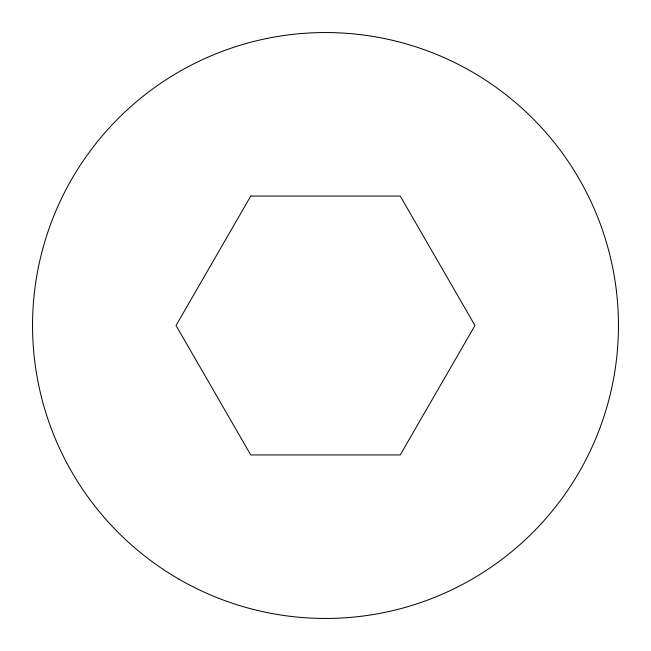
<?xml version="1.0" encoding="UTF-8"?>
<svg xmlns="http://www.w3.org/2000/svg" width="651" height="651" viewBox="0 0 651 651"><rect width="100%" height="100%" fill="white"/><g stroke="black" fill="none" stroke-linecap="round" stroke-linejoin="round"><path stroke-width="0.98" d="M250.765 196.057L176.039 325.5L250.765 454.943L400.235 454.943L474.961 325.5L400.235 196.057L250.765 196.057M179.025 579.203A292.95 292.95 0 0 0 618.45 325.5A292.95 292.95 0 0 0 179.025 71.797A292.95 292.95 0 0 0 179.025 579.203"/></g></svg>
